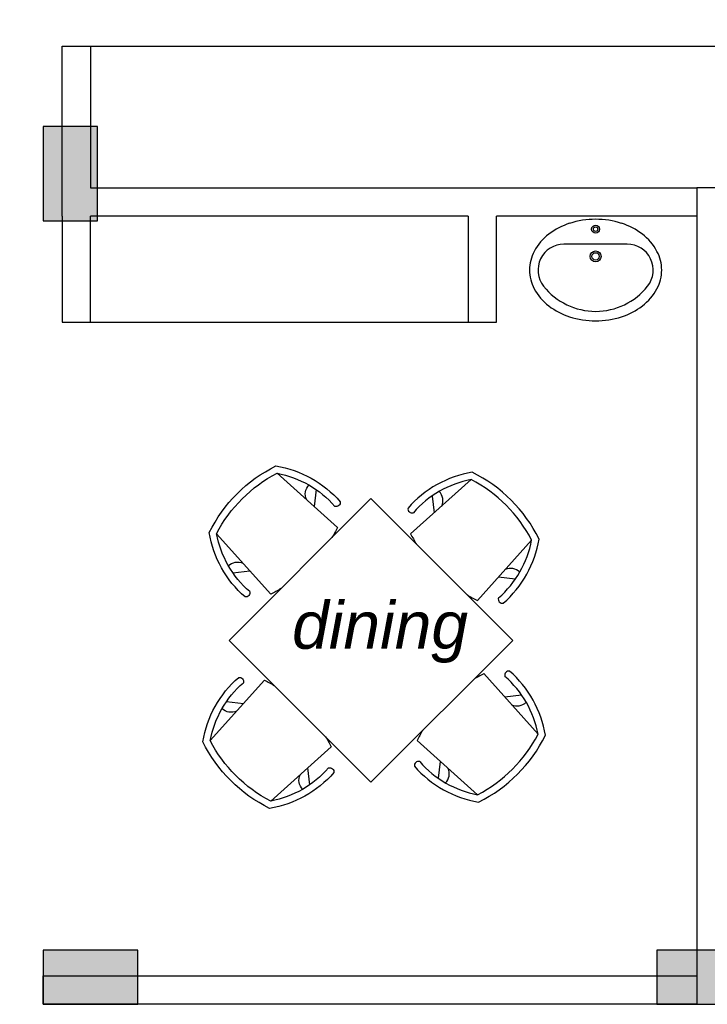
# Model space of a CAD drawing. Header units: millimetres. Extents: x 823088 to 974770, y -118861 to 5314.
# Drawn here: x 835698 to 838612, y -51853 to -47681 of the extents above; entities that cross this region are included whole.
import ezdxf

# ---------------------------------------------------------------- set-up
doc = ezdxf.new("R2010")
doc.units = ezdxf.units.MM
doc.header["$MEASUREMENT"] = 0
doc.layers.add('CAY', color=94, linetype='Continuous')
doc.layers.add('FURNITURE', color=253, linetype='Continuous', lineweight=5)
doc.styles.get("Standard").update_dxf_attribs({"font": 'arial.ttf'})

# ---------------------------------------------------------------- blocks, each defined once
blk = doc.blocks.new('SILLA')
at = {"layer": 'FURNITURE'}
for p, q in [((478.6214, 333.3089), (478.6403, 333.653)), ((479.0214, 333.3089), (479.0026, 333.653)), ((478.572, 333.4867), (478.6288, 333.4427)), ((479.0708, 333.4867), (479.0141, 333.4427))]:
    blk.add_line(p, q, dxfattribs=at)
for centre, radius, start, end in [((478.8214, 333.0868), 0.6245, 71.3205, 108.6795), ((478.995, 333.4103), 0.4598, 144.3343, 183.9715), ((478.8214, 333.0868), 0.5945, 72.2576, 107.7424), ((478.6479, 333.4103), 0.4598, 356.0285, 35.6657), ((478.995, 333.4103), 0.4298, 145.6187, 183.9715), ((478.6479, 333.4103), 0.4298, 356.0285, 34.3813), ((478.5782, 333.4652), 0.0569, 21.4004, 88.2071), ((479.0647, 333.4652), 0.0569, 91.7929, 158.5996), ((478.5506, 333.3883), 0.0174, 214.4526, 333.4904), ((479.0922, 333.3883), 0.0174, 206.5096, 325.5474), ((478.8214, 333.9486), 0.6702, 252.6383, 256.821), ((478.8214, 333.9486), 0.6702, 283.179, 287.3617)]:
    blk.add_arc(centre, radius, start, end, dxfattribs=at)
blk = doc.blocks.new('outdoor seating')
at = {"layer": 'FURNITURE'}
blk.add_lwpolyline([(268.4987, 170.3509), (269.0998, 170.952), (269.7008, 170.3509), (269.0998, 169.7499), (268.4987, 170.3509)], dxfattribs=at)
at = {"layer": 'FURNITURE', "xscale": -1}
for p, rotation in [((843.08, 273.5804), 45), ((165.8973, 744.3042), 134.9999999999999)]:
    blk.add_blockref('SILLA', p, dxfattribs=dict(at, rotation=rotation))
at = {"layer": 'FURNITURE'}
for p, rotation in [((-304.8535, 273.5534), 315), ((372.3293, 744.3312), 225)]:
    blk.add_blockref('SILLA', p, dxfattribs=dict(at, rotation=rotation))
blk = doc.blocks.new('wash-7')
at = {"color": 0, "linetype": 'ByBlock'}
blk.add_line((0.1341, -0.105), (-0.1341, -0.105), dxfattribs=at)
for centre, radius in [((0, -0.0418), 0.0169), ((0, -0.0418), 0.0094), ((0, -0.157), 0.023), ((0, -0.157), 0.0155)]:
    blk.add_circle(centre, radius, dxfattribs=at)
for centre, radius, start, end in [((0, -0.3635), 0.3635, 90, 107.6436), ((0, -0.3635), 0.3635, 72.3564, 90), ((-0.0232, -0.2906), 0.2871, 107.6436, 127.5191), ((0.0232, -0.2906), 0.2871, 52.4809, 72.3564), ((-0.0587, -0.2444), 0.2288, 127.5191, 151.6558), ((0.0587, -0.2444), 0.2288, 28.3442, 52.4809), ((-0.1341, -0.215), 0.11, 90, 218.2805), ((0.1341, -0.215), 0.11, 321.7195, 90), ((-0.1132, -0.215), 0.1668, 151.6558, 180), ((0.1132, -0.215), 0.1668, 0, 28.3442), ((-0.1132, -0.215), 0.1668, 180, 208.3442), ((0.1132, -0.215), 0.1668, 331.6558, 0), ((0, -0.1092), 0.2808, 218.2805, 321.7195), ((-0.0587, -0.1856), 0.2288, 208.3442, 232.4809), ((0.0587, -0.1856), 0.2288, 307.5191, 331.6558), ((-0.0232, -0.1394), 0.2871, 232.4809, 252.3564), ((0.0232, -0.1394), 0.2871, 287.6436, 307.5191), ((0, -0.0665), 0.3635, 252.3564, 270), ((0, -0.0665), 0.3635, 270, 287.6436)]:
    blk.add_arc(centre, radius, start, end, dxfattribs=at)
blk = doc.blocks.new('A$C13116BC8')
at = {"layer": 'CAY', "lineweight": 5, "transparency": 33554495}
for points in [[(180.9, 292.3), (160, 311.2), (147.3, 327.6), (134.7, 344.1), (125.3, 361.5)], [(127.2, 274.8), (133, 302.4), (133.7, 323.1), (134.1, 343.9), (131.5, 363.6)], [(190.7, 292.3), (211.6, 311.2), (224.3, 327.6), (236.9, 344.1), (246.4, 361.5)], [(244.4, 274.8), (238.6, 302.4), (238, 323.1), (237.5, 343.9), (240.1, 363.6)], [(86.1, 223.4), (74.5, 249.1), (62.9, 266.2), (51.1, 283.4), (37.4, 297.7)], [(285.5, 223.4), (297.1, 249.1), (308.7, 266.2), (320.6, 283.4), (334.2, 297.7)], [(119.3, 269.1), (91.2, 272.1), (71.4, 277.9), (51.4, 283.8), (33.6, 292.4)], [(252.4, 269.1), (280.4, 272.1), (300.3, 277.9), (320.2, 283.8), (338.1, 292.4)], [(83.1, 214.1), (58.6, 200), (39.1, 193), (19.5, 186.1), (0, 182.5)], [(290.4, 220.2), (356.7, 220.2), (374.2, 220.2), (339.2, 205.5), (297.4, 176)], [(83.1, 157.6), (58.6, 171.6), (39.1, 178.6), (19.5, 185.5), (0, 189.1)], [(84.2, 161.4), (35.4, 107.6), (14.5, 92.9), (66.8, 117.4), (105.3, 122.2)], [(292.3, 180.9), (311.2, 160), (327.6, 147.3), (344.1, 134.7), (361.5, 125.3)], [(274.8, 127.2), (302.4, 133), (323.1, 133.7), (343.9, 134.1), (363.6, 131.5)], [(102.6, 119.3), (99.6, 91.2), (93.8, 71.4), (87.8, 51.4), (79.3, 33.6)], [(269.1, 119.3), (272.1, 91.2), (277.9, 71.4), (283.8, 51.4), (292.4, 33.6)], [(148.3, 86.1), (122.5, 74.5), (105.4, 62.9), (88.3, 51.1), (73.9, 37.4)], [(157.6, 83.1), (171.6, 58.6), (178.6, 39.1), (185.5, 19.5), (189.1, 0)], [(214.1, 83.1), (200, 58.6), (193, 39.1), (186.1, 19.5), (182.5, 0)], [(223.4, 86.1), (249.1, 74.5), (266.2, 62.9), (283.4, 51.1), (297.7, 37.4)]]:
    blk.add_lwpolyline(points, dxfattribs=at)
blk = doc.blocks.new('asdasdsd')
at = {"color": 1, "lineweight": 13}
blk.add_line((802413, -48963.4), (804013, -48963.4), dxfattribs=at)
at = {"color": 1, "lineweight": 20}
blk.add_lwpolyline([(803113, -58623.4), (806413, -58623.4), (806413, -51623.4), (805213, -51623.4), (805213, -48623.4), (806413, -48623.4), (806413, -42923.4), (802213, -42923.4), (802213, -43623.4), (802113, -43623.4), (802113, -43853.4), (802413, -43853.4), (802413, -43153.4), (806183, -43153.4), (806183, -48393.4), (804983, -48393.4), (804983, -51853.4), (806183, -51853.4), (806183, -55923.4), (803113, -55923.4), (803113, -56153.4), (806183, -56153.4), (806183, -58393.4), (803113, -58393.4)], close=True, dxfattribs=at)
at = {"color": 1, "lineweight": 13}
for points in [[(802413, -47793.4), (805583, -47793.4), (805583, -45173.4)], [(802293, -48513.4), (802293, -47793.4), (802413, -47793.4), (802413, -48393.4), (804983, -48393.4)], [(802293, -48513.4), (802293, -48963.4), (802413, -48963.4), (802413, -48513.4)], [(804013, -48513.4), (802413, -48513.4)], [(804013, -48513.4), (804013, -48963.4), (804133, -48963.4), (804133, -48513.4)], [(804983, -48513.4), (804133, -48513.4)], [(804983, -51853.4), (802213, -51853.4), (802213, -51733.4), (804983, -51733.4)]]:
    blk.add_lwpolyline(points, dxfattribs=at)
at = {"layer": 'CAY', "color": 1, "transparency": 33554495, "xscale": 1.567410653337407, "yscale": 1.567410653337407, "zscale": 1.567410653337407, "rotation": 306.912120025462}
blk.add_blockref('A$C13116BC8', (804981, -48845.1), dxfattribs=at)
at = {"layer": 'FURNITURE', "color": 1, "xscale": 1000, "yscale": 1000, "zscale": 1000}
for name, p in [('wash-7', (804553.6, -48527)), ('outdoor seating', (534501.7, -220662.1))]:
    blk.add_blockref(name, p, dxfattribs=at)
at = {"color": 1, "lineweight": 30, "insert": (803267.6, -50146.8), "char_height": 200, "attachment_point": 1}
blk.add_mtext_dynamic_manual_height_columns('{\\fArial|b0|i1|c0|p34;\\C6;dining }', width=1658.962, gutter_width=1, heights=[0], dxfattribs=at)
blk = doc.blocks.new('sdasdas')
at = {"lineweight": 9, "transparency": 33554505}
h = blk.add_hatch(color=3, dxfattribs=at)
h.dxf.hatch_style = 1
h.paths.add_polyline_path([(485403, 21983), (485173, 21983), (485173, 21583), (485403, 21583)])
at = {"color": 3, "lineweight": 9}
blk.add_lwpolyline([(485403, 21983), (485173, 21983), (485173, 21583), (485403, 21583)], close=True, dxfattribs=at)
blk = doc.blocks.new('bvvbbbbvbvbvb')
at = {"color": 6, "lineweight": 30}
for p, rotation in [((961123.5, 45074.1), 180), ((497703.5, -465401.9), 90), ((500303.5, -465401.9), 90)]:
    blk.add_blockref('sdasdas', p, dxfattribs=dict(at, rotation=rotation))

msp = doc.modelspace()

# ---------------------------------------------------------------- block references
at = {"color": 8, "lineweight": 9}
msp.add_blockref('asdasdsd', (33585.5, 0), dxfattribs=at)
at = {"color": 6, "lineweight": 30}
msp.add_blockref('bvvbbbbvbvbvb', (360077.97, -71624.5), dxfattribs=at)

doc.saveas('drawing.dxf')
